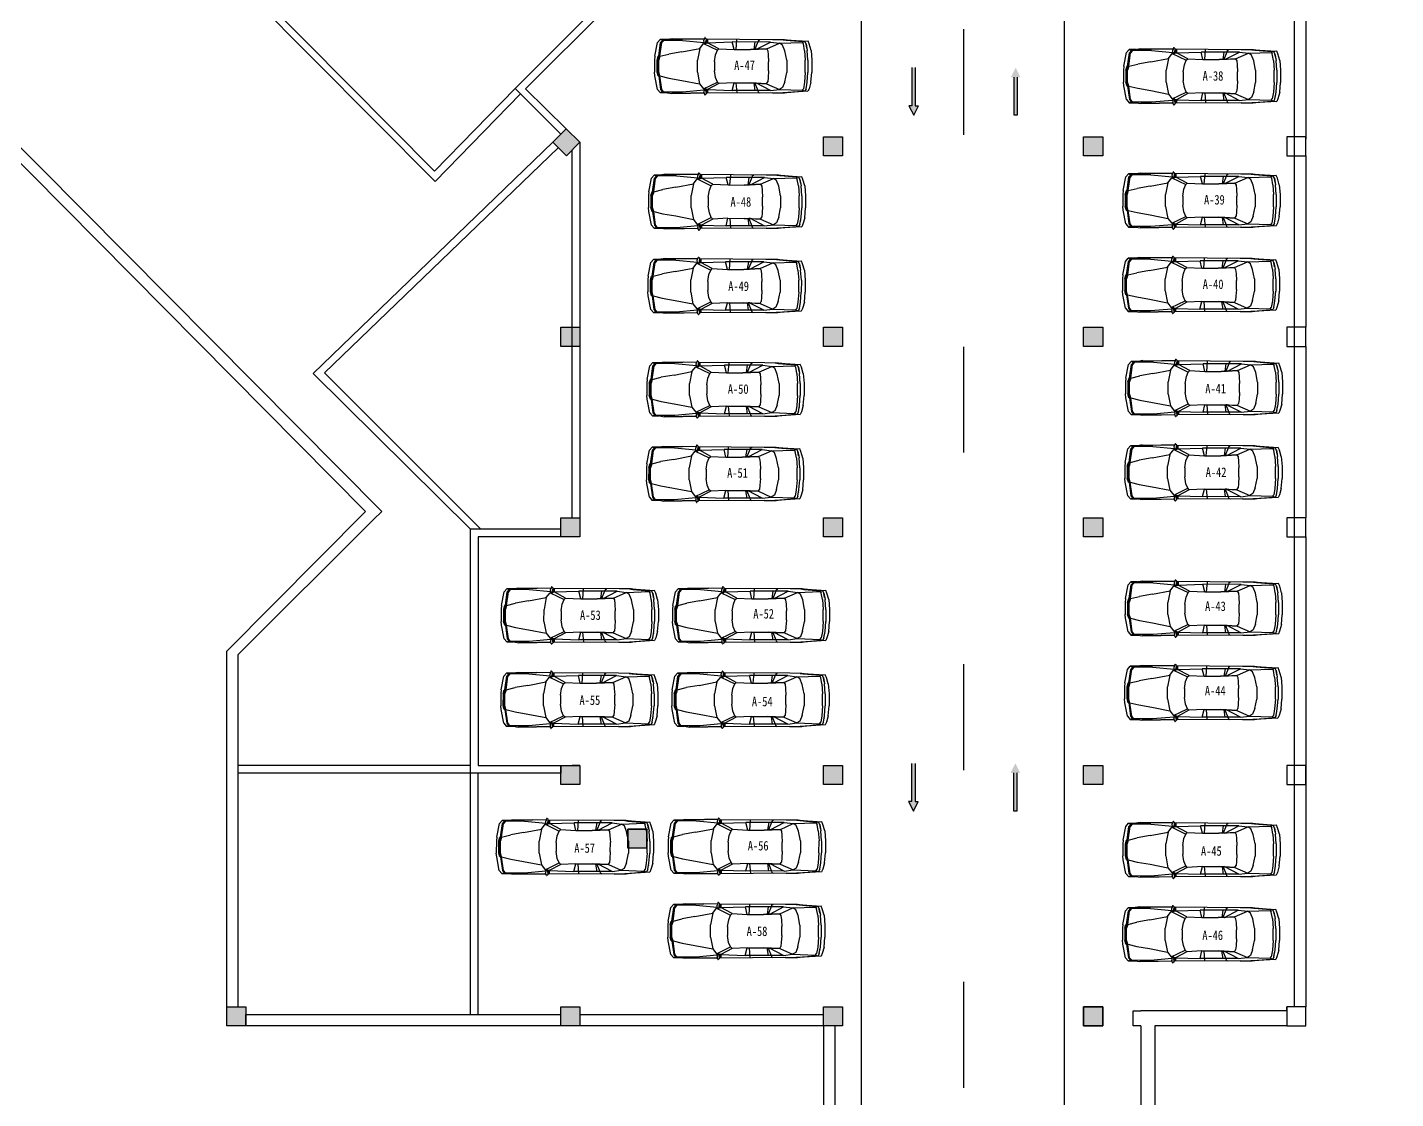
# Model space of a CAD drawing. Extents: x -266505272703 to 7385419, y -354256 to 107640740655.
# Drawn here: x 3682975 to 3726089, y -51421 to -17689 of the extents above; entities that cross this region are included whole.
import ezdxf

# ---------------------------------------------------------------- set-up
doc = ezdxf.new("R2010")
doc.units = 0
doc.header["$LTSCALE"] = 1000
for name, color, linetype in [('jb1', 42, 'Continuous'), ('PUB_TEXT', 7, 'Continuous'), ('QC', 8, 'Continuous'), ('ROOF', 4, 'Continuous'), ('图框', 6, 'Continuous'), ('红线', 1, 'Continuous')]:
    doc.layers.add(name, color=color, linetype=linetype)
doc.styles.get("Standard").update_dxf_attribs({"font": 'rs.shx', "bigfont": 'hztxt.shx'})
doc.styles.add('STYLE2', font='NSimSun.ttf', dxfattribs={"width": 0.8})

# ---------------------------------------------------------------- blocks, each defined once
blk = doc.blocks.new('M_F27')
for p, q in [((984, 905), (1020, 939)), ((1036, 935), (1062, 857)), ((-2489, 522), (-2514, 196)), ((-2489, 522), (-2426, 736)), ((-2426, 736), (-2389, 824)), ((-2389, 824), (-1610, 874)), ((-2389, 824), (-1560, 874)), ((-2264, 812), (-2389, 824)), ((-2364, 522), (-2389, 196)), ((-2326, 736), (-2364, 522)), ((-2326, 736), (-2351, 596)), ((-2351, 594), (-2351, 596)), ((-2326, 736), (-2288, 811)), ((-2301, 196), (-2276, 522)), ((-2200, 786), (-2288, 811)), ((-2276, 522), (-2238, 736)), ((-2200, 786), (-2238, 736)), ((-1560, 874), (-2212, 815)), ((-2208, 815), (-2211, 814)), ((-1660, 862), (-2208, 815)), ((-1446, 761), (-2200, 786)), ((-1622, 510), (-1685, 196)), ((-1560, 874), (-1660, 862)), ((-1622, 510), (-1547, 698)), ((-1617, 869), (-1620, 866)), ((-1208, 874), (-1610, 874)), ((-1547, 698), (-1446, 761)), ((-1145, 799), (-1446, 761)), ((-1019, 572), (-1446, 761)), ((-1208, 874), (980, 889)), ((-1145, 799), (-682, 557)), ((-1145, 799), (124, 799)), ((-1070, 371), (-1057, 510)), ((-1019, 572), (-1057, 510)), ((-680, 556), (-1019, 572)), ((-1019, 572), (-479, 547)), ((-743, 849), (-793, 874)), ((-730, 799), (-743, 849)), ((-630, 555), (-730, 799)), ((-680, 556), (-630, 555)), ((-642, 799), (-605, 554)), ((-605, 554), (-630, 555)), ((-479, 547), (-605, 554)), ((61, 547), (-479, 547)), ((-2, 547), (-27, 877)), ((124, 799), (61, 547)), ((61, 547), (564, 572)), ((941, 773), (124, 799)), ((564, 572), (941, 773)), ((564, 572), (614, 522)), ((1079, 748), (614, 522)), ((614, 522), (677, 371)), ((941, 773), (941, 874)), ((983, 777), (941, 773)), ((941, 773), (987, 765)), ((980, 902), (995, 790)), ((980, 790), (980, 898)), ((995, 790), (980, 790)), ((980, 790), (992, 746)), ((992, 746), (1021, 747)), ((995, 790), (1022, 746)), ((1022, 748), (995, 790)), ((1021, 747), (1022, 748)), ((1053, 768), (1022, 746)), ((1036, 756), (1079, 748)), ((1051, 889), (1497, 893)), ((1057, 776), (1062, 857)), ((1770, 849), (1058, 784)), ((1204, 585), (1079, 748)), ((1795, 472), (1204, 585)), ((1280, 196), (1204, 585)), ((1506, 899), (2121, 899)), ((2461, 849), (1770, 849)), ((2222, 397), (1795, 472)), ((2272, 876), (2121, 899)), ((2272, 876), (2272, 874)), ((2437, 851), (2272, 876)), ((2511, 874), (2287, 874)), ((2398, 849), (2461, 773)), ((2437, 850), (2433, 851)), ((2498, 773), (2436, 849)), ((2511, 874), (2450, 850)), ((2461, 773), (2523, 321)), ((2561, 321), (2498, 773)), ((2599, 773), (2511, 874)), ((2599, 773), (2687, 321)), ((-2514, -206), (-2514, 196)), ((-2389, -206), (-2389, 196)), ((-2301, 196), (-2301, -206)), ((-1685, -206), (-1685, 196)), ((-1082, 145), (-1070, 371)), ((-1082, 145), (-1082, -156)), ((677, 371), (714, 145)), ((714, -156), (714, 145)), ((1280, 196), (1280, -206)), ((2523, 321), (2222, 397)), ((2523, 321), (2586, 321)), ((2523, 321), (2561, 196)), ((2580, 196), (2542, 321)), ((2561, 196), (2561, -206)), ((2611, 196), (2574, 321)), ((2580, 321), (2618, 196)), ((2580, 196), (2580, -206)), ((2611, 196), (2611, -206)), ((2618, -206), (2618, 196)), ((2687, 321), (2699, 196)), ((2699, -206), (2699, 196)), ((-2489, -533), (-2514, -206)), ((-2389, -206), (-2364, -533)), ((-2276, -533), (-2301, -206)), ((-1685, -206), (-1622, -520)), ((-1070, -382), (-1082, -156)), ((-1057, -520), (-1070, -382)), ((677, -382), (614, -533)), ((714, -156), (677, -382)), ((1204, -596), (1280, -206)), ((1795, -483), (2222, -407)), ((2523, -332), (2222, -407)), ((2523, -332), (2461, -784)), ((2561, -332), (2498, -784)), ((2523, -332), (2561, -206)), ((2586, -332), (2523, -332)), ((2580, -206), (2542, -332)), ((2618, -6), (2561, -6)), ((2574, -332), (2611, -206)), ((2618, -206), (2580, -332)), ((2687, -332), (2599, -784)), ((2687, -332), (2699, -206)), ((-2489, -533), (-2426, -747)), ((-2426, -747), (-2389, -835)), ((-2389, -835), (-2264, -823)), ((-1560, -885), (-2389, -835)), ((-1610, -885), (-2389, -835)), ((-2326, -747), (-2364, -533)), ((-2351, -607), (-2351, -605)), ((-2351, -607), (-2326, -747)), ((-2326, -747), (-2288, -822)), ((-2288, -822), (-2200, -797)), ((-2276, -533), (-2238, -747)), ((-2200, -797), (-2238, -747)), ((-2212, -826), (-1560, -885)), ((-2208, -826), (-2211, -825)), ((-1660, -872), (-2208, -826)), ((-1446, -772), (-2200, -797)), ((-1560, -885), (-1660, -872)), ((-1622, -520), (-1547, -709)), ((-1621, -877), (-1617, -880)), ((-1610, -885), (-1208, -885)), ((-1547, -709), (-1446, -772)), ((-1019, -583), (-1446, -772)), ((-1145, -809), (-1446, -772)), ((-1208, -885), (980, -900)), ((-682, -568), (-1145, -809)), ((-1145, -809), (124, -809)), ((-1019, -583), (-1057, -520)), ((-479, -558), (-1019, -583)), ((-1019, -583), (-680, -567)), ((-743, -860), (-793, -885)), ((-743, -860), (-730, -809)), ((-730, -809), (-630, -566)), ((-680, -567), (-682, -568)), ((-680, -567), (-630, -566)), ((-605, -565), (-642, -809)), ((-630, -566), (-605, -565)), ((-605, -565), (-479, -558)), ((61, -558), (-479, -558)), ((-2, -558), (-27, -884)), ((61, -558), (124, -809)), ((564, -583), (61, -558)), ((941, -784), (124, -809)), ((614, -533), (564, -583)), ((564, -583), (941, -784)), ((1079, -759), (614, -533)), ((987, -776), (941, -784)), ((983, -788), (941, -784)), ((941, -885), (941, -784)), ((992, -757), (980, -800)), ((995, -800), (980, -800)), ((995, -800), (980, -913)), ((980, -909), (980, -800)), ((992, -757), (1021, -758)), ((995, -800), (1022, -757)), ((1022, -758), (995, -800)), ((1021, -758), (1022, -758)), ((1022, -757), (1053, -779)), ((1036, -767), (1079, -759)), ((1036, -946), (1062, -867)), ((1051, -901), (1497, -904)), ((1057, -787), (1062, -867)), ((1770, -860), (1058, -795)), ((1204, -596), (1079, -759)), ((1795, -483), (1204, -596)), ((1770, -860), (2461, -860)), ((2121, -910), (2272, -887)), ((2270, -887), (2121, -910)), ((2437, -861), (2272, -887)), ((2272, -885), (2272, -887)), ((2285, -885), (2511, -885)), ((2398, -860), (2461, -784)), ((2436, -860), (2498, -784)), ((2437, -861), (2436, -860)), ((2450, -861), (2511, -885)), ((2599, -784), (2511, -885)), ((984, -916), (1020, -950)), ((2121, -910), (1506, -910))]:
    blk.add_line(p, q)
for centre, start, end in [((1027, 932), 18.1573, 132.965), ((990, 898), 132.965, 179.7454), ((1047, 776), 305.1542, 356.8636), ((1047, -787), 3.1798, 54.8458), ((990, -909), 180.2546, 227.035), ((1027, -942), 227.035, 341.8427)]:
    blk.add_arc(centre, 10, start, end)
at = {"width": 0.8, "flags": 9}
for tag in ['XSIZE', 'YSIZE']:
    blk.add_attdef(tag, (0, 0), '', height=0.5, dxfattribs=at)

msp = doc.modelspace()

# ---------------------------------------------------------------- hatches: boundary and pattern name
at = {"layer": 'jb1', "linetype": 'ByBlock'}
h = msp.add_hatch(color=256, dxfattribs=at)
h.paths.add_polyline_path([(3207028, 61244), (3207028, -349256), (3784028, -349256), (3784028, 61244)], flags=16)
h.paths.add_polyline_path([(3194528, -354256), (3194528, 66244), (3789028, 66244), (3789028, -354256)])
h.paths.add_polyline_path([(3205987, -18360), (3205987, -12971), (3203126, -12971), (3203126, -18360)], flags=24)
h.paths.add_polyline_path([(3201099, -18348), (3201099, -12948), (3198270, -12948), (3198270, -18348)], flags=24)
edge = h.paths.add_edge_path(flags=16)
edge.add_line((3207028, 61244), (3197028, 61244))
edge.add_line((3197028, 61244), (3197028, -23256))
edge.add_line((3197028, -23256), (3207028, -23256))
edge = h.paths.add_edge_path(flags=16)
edge.add_line((3202028, 61244), (3202028, -18256))
h.paths.add_polyline_path([(3201021, -22371), (3201021, -20286), (3198223, -20286), (3198223, -22371)], flags=24)
h.paths.add_polyline_path([(3205457, -22424), (3205457, -20318), (3202722, -20318), (3202722, -22424)], flags=24)
edge = h.paths.add_edge_path(flags=0)
edge.add_line((3197028, -18256), (3207028, -18256))
edge = h.paths.add_edge_path(flags=0)
edge.add_line((3197028, -10756), (3207028, -10756))
edge = h.paths.add_edge_path(flags=0)
edge.add_line((3197028, 744), (3207028, 744))
h.paths.add_polyline_path([(3205940, 8359), (3205940, 13623), (3203017, 13623), (3203017, 8359)], flags=24)
h.paths.add_polyline_path([(3200990, 8419), (3200990, 12965), (3198161, 12965), (3198161, 8419)], flags=24)
edge = h.paths.add_edge_path(flags=0)
edge.add_line((3197028, 8244), (3207028, 8244))
edge = h.paths.add_edge_path(flags=0)
edge.add_line((3197028, 15744), (3207028, 15744))
h.paths.add_polyline_path([(3201180, 34865), (3201180, 40170), (3198382, 40170), (3198382, 34865)], flags=24)
h.paths.add_polyline_path([(3205969, 34786), (3205969, 39997), (3203329, 39997), (3203329, 34786)], flags=24)
edge = h.paths.add_edge_path(flags=0)
edge.add_line((3197028, 27244), (3207028, 27244))
edge = h.paths.add_edge_path(flags=0)
edge.add_line((3197028, 34744), (3207028, 34744))
edge = h.paths.add_edge_path(flags=0)
edge.add_line((3197028, 42244), (3207028, 42244))
edge = h.paths.add_edge_path(flags=0)
edge.add_line((3197028, 53744), (3207028, 53744))
edge = h.paths.add_edge_path(flags=0)
edge.add_line((3504528, -349256), (3504528, -335256))
edge.add_line((3504528, -335256), (3784028, -335256))
edge = h.paths.add_edge_path(flags=0)
edge.add_line((3580028, -344756), (3670028, -344756))
edge = h.paths.add_edge_path(flags=0)
edge.add_line((3580028, -340256), (3670028, -340256))
h.paths.add_polyline_path([(3580921, -339322), (3586279, -339322), (3586279, -336555), (3580921, -336555)], flags=8)
h.paths.add_polyline_path([(3581167, -348327), (3586242, -348327), (3586242, -345529), (3581167, -345529)], flags=8)
edge = h.paths.add_edge_path(flags=0)
edge.add_line((3511834, -341564), (3511834, -341020))
edge = h.paths.add_edge_path(flags=0)
edge.add_line((3518840, -341020), (3518840, -341564))
edge = h.paths.add_edge_path(flags=0)
edge.add_line((3517008, -341564), (3517008, -341020))
edge = h.paths.add_edge_path(flags=0)
edge.add_arc((3515337, -341290), 439, 0, 360)
edge = h.paths.add_edge_path(flags=0)
edge.add_arc((3515337, -341290), 952, 0, 360)
edge = h.paths.add_edge_path(flags=0)
edge.add_line((3513691, -341020), (3513691, -341564))
edge = h.paths.add_edge_path(flags=0)
edge.add_line((3580028, -349256), (3580028, -335256))
h.paths.add_polyline_path([(3528821, -347040), (3562658, -347040), (3562658, -344592), (3528821, -344592)], flags=8)
edge = h.paths.add_edge_path(flags=0)
edge.add_arc((3514570, -346293), 254, 23.8671, 164.0253)
edge = h.paths.add_edge_path(flags=0)
edge.add_line((3514326, -346552), (3514326, -346775))
edge.add_line((3514326, -346775), (3514216, -346775))
edge.add_line((3514216, -346775), (3514216, -346328))
edge = h.paths.add_edge_path(flags=0)
edge.add_line((3514216, -346258), (3514216, -345945))
edge.add_line((3514216, -345945), (3514326, -345945))
edge.add_line((3514326, -345945), (3514326, -346034))
edge = h.paths.add_edge_path(flags=0)
edge.add_line((3513019, -343617), (3515077, -343617))
edge = h.paths.add_edge_path(flags=0)
edge.add_line((3515077, -344162), (3513019, -344162))
edge = h.paths.add_edge_path(flags=0)
edge.add_line((3513019, -341564), (3513019, -343617))
edge = h.paths.add_edge_path(flags=0)
edge.add_line((3512499, -343617), (3512499, -341564))
edge = h.paths.add_edge_path(flags=0)
edge.add_line((3513019, -344830), (3512499, -344830))
h.paths.add_polyline_path([(3512811, -345945), (3512918, -345945), (3512918, -346778), (3512811, -346778)], flags=0)
h.paths.add_polyline_path([(3512802, -345680), (3512915, -345680), (3512915, -345855), (3512802, -345855)], flags=0)
edge = h.paths.add_edge_path(flags=0)
edge.add_line((3512499, -344830), (3512499, -344162))
edge = h.paths.add_edge_path(flags=0)
edge.add_line((3511834, -343617), (3512499, -343617))
edge = h.paths.add_edge_path(flags=0)
edge.add_line((3511834, -344162), (3511834, -343617))
edge = h.paths.add_edge_path(flags=0)
edge.add_line((3512499, -344162), (3511834, -344162))
edge = h.paths.add_edge_path(flags=0)
edge.add_line((3512484, -346058), (3512484, -346775))
edge.add_line((3512484, -346775), (3512370, -346775))
edge.add_line((3512370, -346775), (3512370, -346058))
edge = h.paths.add_edge_path(flags=0)
edge.add_line((3512370, -346058), (3512213, -346058))
edge.add_line((3512213, -346058), (3512213, -345948))
edge.add_line((3512213, -345948), (3512370, -345948))
edge = h.paths.add_edge_path(flags=0)
edge.add_line((3512370, -345948), (3512370, -345683))
edge.add_line((3512370, -345683), (3512484, -345683))
edge.add_line((3512484, -345683), (3512484, -345948))
edge = h.paths.add_edge_path(flags=0)
edge.add_line((3512484, -345948), (3512641, -345948))
edge.add_line((3512641, -345948), (3512641, -346058))
edge.add_line((3512641, -346058), (3512484, -346058))
edge = h.paths.add_edge_path(flags=0)
edge.add_line((3513019, -344162), (3513019, -344830))
edge = h.paths.add_edge_path(flags=0)
edge.add_arc((3514570, -346293), 356, 174.3933, 185.6067)
edge = h.paths.add_edge_path(flags=0)
edge.add_arc((3513552, -346367), 312, 10.9739, 349.0261)
edge = h.paths.add_edge_path(flags=0)
edge.add_line((3513859, -346308), (3513859, -346427))
edge = h.paths.add_edge_path(flags=0)
edge.add_arc((3513552, -346367), 428, 44.2885, 315.7115)
edge = h.paths.add_edge_path(flags=0)
edge.add_line((3513859, -346068), (3513859, -345945))
edge.add_line((3513859, -345945), (3513978, -345945))
edge.add_line((3513978, -345945), (3513978, -346781))
edge.add_line((3513978, -346781), (3513859, -346781))
edge.add_line((3513859, -346781), (3513859, -346666))
edge = h.paths.add_edge_path(flags=0)
edge.add_line((3512499, -341564), (3511834, -341564))
edge = h.paths.add_edge_path(flags=0)
edge.add_line((3513691, -341564), (3513019, -341564))
edge = h.paths.add_edge_path(flags=0)
edge.add_line((3518197, -341564), (3518197, -343617))
edge = h.paths.add_edge_path(flags=0)
edge.add_line((3517677, -343617), (3517677, -341564))
edge = h.paths.add_edge_path(flags=0)
edge.add_line((3518865, -344162), (3518197, -344162))
edge = h.paths.add_edge_path(flags=0)
edge.add_line((3518197, -343617), (3518865, -343617))
edge = h.paths.add_edge_path(flags=0)
edge.add_line((3518197, -344162), (3518197, -344830))
edge = h.paths.add_edge_path(flags=0)
edge.add_line((3518865, -343617), (3518865, -344162))
edge = h.paths.add_edge_path(flags=0)
edge.add_line((3515597, -342974), (3515597, -343617))
edge = h.paths.add_edge_path(flags=0)
edge.add_line((3515077, -342974), (3515597, -342974))
edge = h.paths.add_edge_path(flags=0)
edge.add_line((3515077, -343617), (3515077, -342974))
edge = h.paths.add_edge_path(flags=0)
edge.add_line((3515597, -343617), (3517677, -343617))
edge = h.paths.add_edge_path(flags=0)
edge.add_line((3517677, -344830), (3517677, -344162))
edge = h.paths.add_edge_path(flags=0)
edge.add_line((3517677, -344162), (3515597, -344162))
edge = h.paths.add_edge_path(flags=0)
edge.add_line((3515077, -344805), (3515077, -344162))
edge = h.paths.add_edge_path(flags=0)
edge.add_line((3515597, -344805), (3515077, -344805))
edge = h.paths.add_edge_path(flags=0)
edge.add_line((3515597, -344162), (3515597, -344805))
edge = h.paths.add_edge_path(flags=0)
edge.add_line((3518197, -344830), (3517677, -344830))
edge = h.paths.add_edge_path(flags=0)
edge.add_arc((3518301, -346289), 254, 23.8671, 164.0253)
edge = h.paths.add_edge_path(flags=0)
edge.add_line((3518057, -346219), (3518057, -346359))
edge = h.paths.add_edge_path(flags=0)
edge.add_line((3518057, -346359), (3518057, -346548))
edge = h.paths.add_edge_path(flags=0)
edge.add_line((3518057, -346548), (3518057, -346771))
edge.add_line((3518057, -346771), (3517947, -346771))
edge.add_line((3517947, -346771), (3517947, -346324))
edge = h.paths.add_edge_path(flags=0)
edge.add_arc((3518301, -346289), 356, 174.3933, 185.6067)
edge = h.paths.add_edge_path(flags=0)
edge.add_line((3517947, -346255), (3517947, -345941))
edge.add_line((3517947, -345941), (3518057, -345941))
edge.add_line((3518057, -345941), (3518057, -346030))
edge = h.paths.add_edge_path(flags=0)
edge.add_arc((3518301, -346289), 356, 11.9054, 133.2969)
edge = h.paths.add_edge_path(flags=0)
edge.add_line((3518649, -346216), (3518649, -346771))
edge.add_line((3518649, -346771), (3518533, -346771))
edge.add_line((3518533, -346771), (3518533, -346559))
edge = h.paths.add_edge_path(flags=0)
edge.add_line((3518533, -346392), (3518533, -346559))
edge = h.paths.add_edge_path(flags=0)
edge.add_line((3518533, -346392), (3518533, -346187))
edge = h.paths.add_edge_path(flags=0)
edge.add_arc((3517283, -346363), 312, 10.9739, 349.0261)
edge = h.paths.add_edge_path(flags=0)
edge.add_line((3517590, -346304), (3517590, -346423))
edge = h.paths.add_edge_path(flags=0)
edge.add_arc((3517283, -346363), 428, 44.2885, 315.7115)
edge = h.paths.add_edge_path(flags=0)
edge.add_line((3517590, -346064), (3517590, -345941))
edge.add_line((3517590, -345941), (3517709, -345941))
edge.add_line((3517709, -345941), (3517709, -346777))
edge.add_line((3517709, -346777), (3517590, -346777))
edge.add_line((3517590, -346777), (3517590, -346663))
edge = h.paths.add_edge_path(flags=0)
edge.add_line((3516060, -346333), (3516060, -346166))
edge = h.paths.add_edge_path(flags=0)
edge.add_line((3516060, -346333), (3516060, -346538))
edge = h.paths.add_edge_path(flags=0)
edge.add_arc((3516292, -346436), 254, 203.8671, 344.0253)
edge = h.paths.add_edge_path(flags=0)
edge.add_line((3516537, -346505), (3516537, -346366))
edge = h.paths.add_edge_path(flags=0)
edge.add_line((3516537, -346366), (3516537, -346176))
edge = h.paths.add_edge_path(flags=0)
edge.add_line((3516537, -346176), (3516537, -345954))
edge.add_line((3516537, -345954), (3516647, -345954))
edge.add_line((3516647, -345954), (3516647, -346401))
edge = h.paths.add_edge_path(flags=0)
edge.add_arc((3516292, -346436), 356, 354.3933, 365.6067)
edge = h.paths.add_edge_path(flags=0)
edge.add_line((3516647, -346470), (3516647, -346784))
edge.add_line((3516647, -346784), (3516537, -346784))
edge.add_line((3516537, -346784), (3516537, -346695))
edge = h.paths.add_edge_path(flags=0)
edge.add_arc((3516292, -346436), 356, 191.9054, 313.2969)
edge = h.paths.add_edge_path(flags=0)
edge.add_line((3515944, -346509), (3515944, -345954))
edge.add_line((3515944, -345954), (3516060, -345954))
edge.add_line((3516060, -345954), (3516060, -346166))
h.paths.add_polyline_path([(3515258, -347039), (3515371, -346773), (3515050, -345951), (3515179, -345951), (3515429, -346606), (3515696, -345947), (3515822, -345947), (3515379, -347039)], flags=0)
edge = h.paths.add_edge_path(flags=0)
edge.add_line((3514326, -346223), (3514326, -346363))
edge = h.paths.add_edge_path(flags=0)
edge.add_line((3514326, -346363), (3514326, -346552))
edge = h.paths.add_edge_path(flags=0)
edge.add_arc((3514570, -346293), 356, 11.9054, 133.2969)
edge = h.paths.add_edge_path(flags=0)
edge.add_line((3514918, -346220), (3514918, -346775))
edge.add_line((3514918, -346775), (3514802, -346775))
edge.add_line((3514802, -346775), (3514802, -346563))
edge = h.paths.add_edge_path(flags=0)
edge.add_line((3514802, -346396), (3514802, -346563))
edge = h.paths.add_edge_path(flags=0)
edge.add_line((3514802, -346396), (3514802, -346190))
edge = h.paths.add_edge_path(flags=0)
edge.add_line((3518840, -341564), (3518197, -341564))
edge = h.paths.add_edge_path(flags=0)
edge.add_line((3517677, -341564), (3517008, -341564))
h.paths.add_polyline_path([(3580874, -344098), (3586179, -344098), (3586179, -341300), (3580874, -341300)], flags=8)
edge = h.paths.add_edge_path(flags=0)
edge.add_line((3515077, -338991), (3513019, -338991))
edge = h.paths.add_edge_path(flags=0)
edge.add_line((3513019, -338447), (3515077, -338447))
edge = h.paths.add_edge_path(flags=0)
edge.add_line((3512499, -337779), (3513019, -337779))
edge = h.paths.add_edge_path(flags=0)
edge.add_line((3511834, -338447), (3512499, -338447))
edge = h.paths.add_edge_path(flags=0)
edge.add_line((3511834, -338991), (3511834, -338447))
edge = h.paths.add_edge_path(flags=0)
edge.add_line((3512499, -338991), (3511834, -338991))
edge = h.paths.add_edge_path(flags=0)
edge.add_line((3512499, -338447), (3512499, -337779))
edge = h.paths.add_edge_path(flags=0)
edge.add_line((3511834, -341020), (3512499, -341020))
edge = h.paths.add_edge_path(flags=0)
edge.add_line((3512499, -341020), (3512499, -338991))
edge = h.paths.add_edge_path(flags=0)
edge.add_line((3513019, -337779), (3513019, -338447))
edge = h.paths.add_edge_path(flags=0)
edge.add_line((3513019, -341020), (3513691, -341020))
edge = h.paths.add_edge_path(flags=0)
edge.add_line((3513019, -338991), (3513019, -341020))
edge = h.paths.add_edge_path(flags=0)
edge.add_line((3518865, -338991), (3518197, -338991))
edge = h.paths.add_edge_path(flags=0)
edge.add_line((3518197, -338447), (3518865, -338447))
edge = h.paths.add_edge_path(flags=0)
edge.add_line((3518197, -337779), (3518197, -338447))
edge = h.paths.add_edge_path(flags=0)
edge.add_line((3518865, -338447), (3518865, -338991))
edge = h.paths.add_edge_path(flags=0)
edge.add_line((3517677, -338991), (3515622, -338991))
edge = h.paths.add_edge_path(flags=0)
edge.add_line((3515077, -339634), (3515077, -338991))
edge = h.paths.add_edge_path(flags=0)
edge.add_line((3515622, -339634), (3515077, -339634))
edge = h.paths.add_edge_path(flags=0)
edge.add_line((3515622, -338991), (3515622, -339634))
edge = h.paths.add_edge_path(flags=0)
edge.add_line((3515622, -337804), (3515622, -338447))
edge = h.paths.add_edge_path(flags=0)
edge.add_line((3515077, -337804), (3515622, -337804))
edge = h.paths.add_edge_path(flags=0)
edge.add_line((3515077, -338447), (3515077, -337804))
edge = h.paths.add_edge_path(flags=0)
edge.add_line((3515622, -338447), (3517677, -338447))
edge = h.paths.add_edge_path(flags=0)
edge.add_line((3517677, -338447), (3517677, -337779))
edge = h.paths.add_edge_path(flags=0)
edge.add_line((3517677, -337779), (3518197, -337779))
edge = h.paths.add_edge_path(flags=0)
edge.add_line((3518197, -341020), (3518840, -341020))
edge = h.paths.add_edge_path(flags=0)
edge.add_line((3517008, -341020), (3517677, -341020))
edge = h.paths.add_edge_path(flags=0)
edge.add_line((3517677, -341020), (3517677, -338991))
edge = h.paths.add_edge_path(flags=0)
edge.add_line((3518197, -338991), (3518197, -341020))
h.paths.add_polyline_path([(3748525, -351778), (3760192, -351778), (3760192, -349903), (3748525, -349903)], flags=24)
edge = h.paths.add_edge_path(flags=0)
edge.add_line((3710028, -342256), (3784028, -342256))
edge = h.paths.add_edge_path(flags=0)
edge.add_line((3601028, -335256), (3601028, -349256))
edge = h.paths.add_edge_path(flags=0)
edge.add_line((3589528, -335256), (3589528, -349256))
edge = h.paths.add_edge_path(flags=0)
edge.add_line((3612528, -335256), (3612528, -349256))
edge = h.paths.add_edge_path(flags=0)
edge.add_line((3624028, -335256), (3624028, -349256))
edge = h.paths.add_edge_path(flags=0)
edge.add_line((3647028, -335256), (3647028, -349256))
edge = h.paths.add_edge_path(flags=0)
edge.add_line((3635528, -335256), (3635528, -349256))
edge = h.paths.add_edge_path(flags=0)
edge.add_line((3658528, -335256), (3658528, -349256))
edge = h.paths.add_edge_path(flags=0)
edge.add_line((3670028, -335256), (3670028, -349256))
h.paths.add_polyline_path([(3711053, -341578), (3716432, -341578), (3716432, -338749), (3711053, -338749)], flags=8)
edge = h.paths.add_edge_path(flags=0)
edge.add_line((3710028, -335256), (3710028, -349256))
edge = h.paths.add_edge_path(flags=0)
edge.add_line((3720028, -335256), (3720028, -349256))
h.paths.add_polyline_path([(3711079, -345640), (3716406, -345640), (3716406, -342968), (3711079, -342968)], flags=8)
h.paths.add_polyline_path([(3711053, -348311), (3716432, -348311), (3716432, -345482), (3711053, -345482)], flags=8)
h.paths.add_polyline_path([(3624911, -339311), (3632210, -339311), (3632210, -336482), (3624911, -336482)], flags=8)
h.paths.add_polyline_path([(3602005, -339364), (3609221, -339364), (3609221, -336472), (3602005, -336472)], flags=8)
h.paths.add_polyline_path([(3590516, -339353), (3597689, -339353), (3597689, -336524), (3590516, -336524)], flags=8)
h.paths.add_polyline_path([(3613157, -339384), (3619486, -339384), (3619486, -336493), (3613157, -336493)], flags=8)
h.paths.add_polyline_path([(3647932, -339290), (3655148, -339290), (3655148, -336587), (3647932, -336587)], flags=8)
h.paths.add_polyline_path([(3636077, -339384), (3642406, -339384), (3642406, -336493), (3636077, -336493)], flags=8)
h.paths.add_polyline_path([(3659500, -339327), (3666558, -339327), (3666558, -336529), (3659500, -336529)], flags=8)
h.paths.add_polyline_path([(3711074, -338940), (3716222, -338940), (3716222, -336236), (3711074, -336236)], flags=8)
edge = h.paths.add_edge_path(flags=0)
edge.add_line((3760028, -335256), (3760028, -349256))
edge = h.paths.add_edge_path(flags=0)
edge.add_line((3770028, -335256), (3770028, -349256))
h.paths.add_polyline_path([(3761611, -342149), (3766706, -342149), (3766706, -339414), (3761611, -339414)], flags=8)
h.paths.add_polyline_path([(3768122, -351862), (3777724, -351862), (3777724, -349980), (3768122, -349980)], flags=24)
edge = h.paths.add_edge_path(flags=0)
edge.add_line((3760028, -345756), (3784028, -345756))
h.paths.add_polyline_path([(3761437, -348959), (3766512, -348959), (3766512, -346162), (3761437, -346162)], flags=8)
h.paths.add_polyline_path([(3761482, -345773), (3766693, -345773), (3766693, -342881), (3761482, -342881)], flags=8)
edge = h.paths.add_edge_path(flags=0)
edge.add_line((3760028, -338756), (3784028, -338756))
h.paths.add_polyline_path([(3761355, -338711), (3766723, -338711), (3766723, -335787), (3761355, -335787)], flags=8)
h.paths.add_polyline_path([(3732909, -341175), (3744153, -341175), (3744153, -336791), (3732909, -336791)], flags=8)
h.paths.add_polyline_path([(3774282, -341950), (3776471, -341950), (3776471, -339865), (3774282, -339865)], flags=8)
h.paths.add_polyline_path([(3681133, -345871), (3701185, -345871), (3701185, -340511), (3681133, -340511)], flags=8)
h.paths.add_polyline_path([(3444535, -317388), (3497618, -317388), (3497618, -307471), (3444535, -307471)], flags=8)
for points in [[(3699533, -21308), (3699958, -21733), (3700383, -21308), (3699957, -20883)], [(3708058, -21733), (3708659, -21733), (3708659, -21132), (3708058, -21132)], [(3716258, -21733), (3716859, -21733), (3716859, -21132), (3716258, -21132)], [(3699781, -27733), (3700383, -27733), (3700383, -27132), (3699781, -27132)], [(3708058, -27733), (3708659, -27733), (3708659, -27132), (3708058, -27132)], [(3716258, -27733), (3716859, -27733), (3716859, -27132), (3716258, -27132)], [(3699781, -33733), (3700383, -33733), (3700383, -33132), (3699781, -33132)], [(3708058, -33733), (3708659, -33733), (3708659, -33132), (3708058, -33132)], [(3716258, -33733), (3716859, -33733), (3716859, -33132), (3716258, -33132)], [(3699781, -41533), (3700383, -41533), (3700383, -40932), (3699781, -40932)], [(3708058, -41533), (3708659, -41533), (3708659, -40932), (3708058, -40932)], [(3716258, -41533), (3716859, -41533), (3716859, -40932), (3716258, -40932)], [(3701898, -43534), (3702499, -43534), (3702499, -42934), (3701898, -42934)], [(3689257, -49134), (3689858, -49134), (3689858, -48534), (3689257, -48534)], [(3699781, -49134), (3700383, -49134), (3700383, -48534), (3699781, -48534)], [(3708058, -49134), (3708659, -49134), (3708659, -48534), (3708058, -48534)], [(3716258, -49134), (3716859, -49134), (3716859, -48534), (3716258, -48534)]]:
    msp.add_hatch(color=256, dxfattribs=at).paths.add_polyline_path(points)
at = {"layer": '图框', "linetype": 'ByBlock'}
for points in [[(3710854, -20157), (3710754, -20157), (3710904, -20457), (3711054, -20157), (3710954, -20157), (3710954, -18957), (3710854, -18957)], [(3714165, -19257), (3714265, -19257), (3714115, -18957), (3713965, -19257), (3714065, -19257), (3714065, -20457), (3714165, -20457)], [(3710844, -42065), (3710744, -42065), (3710894, -42365), (3711044, -42065), (3710944, -42065), (3710944, -40865), (3710844, -40865)], [(3714155, -41165), (3714255, -41165), (3714105, -40865), (3713955, -41165), (3714055, -41165), (3714055, -42365), (3714155, -42365)]]:
    msp.add_hatch(color=256, dxfattribs=at).paths.add_polyline_path(points)

# ---------------------------------------------------------------- linework, layer by layer
at = {"layer": 'jb1', "linetype": 'ByBlock'}
for p, q in [((3694140, -32933), (3667088, -5683)), ((3667019, -6101), (3693632, -32932)), ((3722898, -48534), (3722898, -15134)), ((3723258, -17333), (3723258, -21212)), ((3722658, -21133), (3722658, -21733)), ((3723258, -21133), (3722658, -21133)), ((3723258, -21733), (3723258, -21133)), ((3722658, -21733), (3723258, -21733)), ((3723258, -21733), (3723258, -27133)), ((3722658, -27133), (3722658, -27733)), ((3723258, -27133), (3722658, -27133)), ((3723258, -27733), (3723258, -27133)), ((3722658, -27733), (3723258, -27733)), ((3723258, -27733), (3723258, -33133)), ((3689257, -37334), (3693632, -32932)), ((3693885, -33188), (3689617, -37441)), ((3693885, -33188), (3694140, -32933)), ((3722658, -33133), (3722658, -33733)), ((3723258, -33133), (3722658, -33133)), ((3723258, -33733), (3723258, -33133)), ((3722658, -33733), (3723258, -33733)), ((3723258, -33733), (3723258, -42333)), ((3689257, -48534), (3689257, -37334)), ((3689617, -48529), (3689617, -37441)), ((3722658, -40933), (3722658, -41533)), ((3723258, -40933), (3722658, -40933)), ((3723258, -40734), (3723258, -48534)), ((3723258, -41533), (3723258, -40933)), ((3722658, -41533), (3723258, -41533)), ((3701898, -42934), (3701898, -43534)), ((3702498, -42934), (3701898, -42934)), ((3702498, -43534), (3702498, -42934)), ((3689257, -48534), (3689617, -48529)), ((3716258, -48534), (3716258, -49134)), ((3716858, -48534), (3716258, -48534)), ((3716858, -49134), (3716858, -48534)), ((3717818, -49134), (3717818, -48654)), ((3717818, -48654), (3718058, -48654)), ((3722658, -48654), (3718058, -48654)), ((3718058, -48654), (3718058, -48654)), ((3722658, -48534), (3722658, -49134)), ((3723258, -48534), (3722658, -48534)), ((3722658, -48654), (3722658, -48534)), ((3723258, -48534), (3722898, -48534)), ((3723258, -49134), (3723258, -48534)), ((3689858, -49134), (3689858, -48774)), ((3689858, -48774), (3699781, -48774)), ((3699658, -49134), (3689858, -49134)), ((3708058, -49134), (3699658, -49134)), ((3700383, -48774), (3708058, -48774)), ((3708058, -49134), (3708058, -51934)), ((3708418, -49134), (3708418, -51934)), ((3716258, -49134), (3716858, -49134)), ((3718058, -49134), (3717818, -49134)), ((3718058, -49134), (3718058, -51134)), ((3718058, -49134), (3718058, -51934)), ((3722658, -49134), (3718498, -49134)), ((3718498, -49134), (3718498, -51934)), ((3722658, -49134), (3723258, -49134))]:
    msp.add_line(p, q, dxfattribs=at)
for points in [[(3699957, -20883), (3700383, -21308), (3699958, -21733), (3699533, -21308)], [(3708058, -21132), (3708659, -21132), (3708659, -21733), (3708058, -21733)], [(3708058, -21132), (3708659, -21132), (3708659, -21733), (3708058, -21733)], [(3716258, -21132), (3716859, -21132), (3716859, -21733), (3716258, -21733)], [(3716258, -21132), (3716859, -21132), (3716859, -21733), (3716258, -21733)], [(3699781, -27132), (3700383, -27132), (3700383, -27733), (3699781, -27733)], [(3699781, -27132), (3700383, -27132), (3700383, -27733), (3699781, -27733)], [(3708058, -27132), (3708659, -27132), (3708659, -27733), (3708058, -27733)], [(3708058, -27132), (3708659, -27132), (3708659, -27733), (3708058, -27733)], [(3716258, -27132), (3716859, -27132), (3716859, -27733), (3716258, -27733)], [(3716258, -27132), (3716859, -27132), (3716859, -27733), (3716258, -27733)], [(3699781, -33132), (3700383, -33132), (3700383, -33733), (3699781, -33733)], [(3699781, -33132), (3700383, -33132), (3700383, -33733), (3699781, -33733)], [(3708058, -33132), (3708659, -33132), (3708659, -33733), (3708058, -33733)], [(3708058, -33132), (3708659, -33132), (3708659, -33733), (3708058, -33733)], [(3716258, -33132), (3716859, -33132), (3716859, -33733), (3716258, -33733)], [(3716258, -33132), (3716859, -33132), (3716859, -33733), (3716258, -33733)], [(3699781, -40932), (3700383, -40932), (3700383, -41533), (3699781, -41533)], [(3699781, -40932), (3700383, -40932), (3700383, -41533), (3699781, -41533)], [(3708058, -40932), (3708659, -40932), (3708659, -41533), (3708058, -41533)], [(3708058, -40932), (3708659, -40932), (3708659, -41533), (3708058, -41533)], [(3716258, -40932), (3716859, -40932), (3716859, -41533), (3716258, -41533)], [(3716258, -40932), (3716859, -40932), (3716859, -41533), (3716258, -41533)], [(3701898, -42934), (3702499, -42934), (3702499, -43534), (3701898, -43534)], [(3701898, -42934), (3702499, -42934), (3702499, -43534), (3701898, -43534)], [(3689257, -48534), (3689858, -48534), (3689858, -49134), (3689257, -49134)], [(3689257, -48534), (3689858, -48534), (3689858, -49134), (3689257, -49134)], [(3699781, -48534), (3700383, -48534), (3700383, -49134), (3699781, -49134)], [(3699781, -48534), (3700383, -48534), (3700383, -49134), (3699781, -49134)], [(3708058, -48534), (3708659, -48534), (3708659, -49134), (3708058, -49134)], [(3708058, -48534), (3708659, -48534), (3708659, -49134), (3708058, -49134)], [(3716258, -48534), (3716859, -48534), (3716859, -49134), (3716258, -49134)], [(3716258, -48534), (3716859, -48534), (3716859, -49134), (3716258, -49134)]]:
    msp.add_lwpolyline(points, close=True, dxfattribs=at)
at = {"layer": 'ROOF', "linetype": 'ByBlock'}
for p, q in [((3695801, -22219), (3680309, -6589)), ((3695823, -22545), (3680873, -7510)), ((3698345, -19611), (3700893, -17067)), ((3698669, -19626), (3701219, -17085)), ((3698345, -19611), (3695801, -22219)), ((3698514, -19780), (3695823, -22545)), ((3699788, -21053), (3698345, -19611)), ((3699957, -20883), (3698669, -19626)), ((3699957, -20883), (3699788, -21053)), ((3691978, -28592), (3699533, -21308)), ((3692336, -28571), (3699704, -21480)), ((3700143, -33132), (3700143, -21548)), ((3700383, -21308), (3700383, -33132)), ((3696941, -33493), (3691978, -28592)), ((3697268, -33493), (3692336, -28571)), ((3699781, -33493), (3696941, -33493)), ((3696941, -41172), (3696941, -33493)), ((3699781, -33733), (3699781, -33493)), ((3699781, -33733), (3697181, -33733)), ((3697181, -33733), (3697181, -40932)), ((3696941, -40932), (3689617, -40932)), ((3697181, -40932), (3699781, -40932)), ((3699781, -40932), (3699781, -41172)), ((3700383, -40932), (3700143, -40932)), ((3696941, -41172), (3689617, -41172)), ((3696941, -48774), (3696941, -41172)), ((3699781, -41172), (3696941, -41172)), ((3697181, -48774), (3697181, -41172))]:
    msp.add_line(p, q, dxfattribs=at)
at = {"layer": '图框', "linetype": 'ByBlock'}
for p, q in [((3710854, -20157), (3710854, -18957)), ((3710954, -18957), (3710954, -20157)), ((3714065, -20457), (3714065, -19257)), ((3714165, -19257), (3714165, -20457)), ((3710854, -20157), (3710754, -20157)), ((3710754, -20157), (3710904, -20457)), ((3710904, -20457), (3711054, -20157)), ((3710954, -20157), (3711054, -20157)), ((3714165, -20457), (3714065, -20457)), ((3710844, -42065), (3710844, -40865)), ((3710944, -40865), (3710944, -42065)), ((3714055, -42365), (3714055, -41165)), ((3714155, -41165), (3714155, -42365)), ((3710844, -42065), (3710744, -42065)), ((3710744, -42065), (3710894, -42365)), ((3710894, -42365), (3711044, -42065)), ((3710944, -42065), (3711044, -42065)), ((3714155, -42365), (3714055, -42365))]:
    msp.add_line(p, q, dxfattribs=at)
at = {"layer": '红线', "linetype": 'ByBlock'}
for p, q in [((3715658, -52021), (3715660, -14206)), ((3709259, -21132), (3709259, -17301)), ((3712472, -17743), (3712472, -21077)), ((3709259, -52136), (3709259, -21132)), ((3712472, -27743), (3712472, -31077)), ((3712472, -37743), (3712472, -41077)), ((3712472, -47743), (3712472, -51077))]:
    msp.add_line(p, q, dxfattribs=at)

# ---------------------------------------------------------------- block references
at = {"layer": 'QC', "xscale": 0.9500000003335646, "yscale": 0.9500000003317837, "zscale": 0.95, "rotation": 179.9289785963968}
for p in [(3705302, -18917), (3720076, -19233), (3705109, -23182), (3720058, -23148), (3705093, -25838), (3720042, -25804), (3705059, -29096), (3720138, -29050), (3705043, -31752), (3720121, -31706), (3700470, -36212), (3705863, -36212), (3720129, -35995), (3720113, -38651), (3700453, -38868), (3705847, -38868), (3700316, -43506), (3705733, -43494), (3720059, -43596), (3705716, -46150), (3720043, -46252)]:
    msp.add_blockref('M_F27', p, dxfattribs=at)

# ---------------------------------------------------------------- texts
at = {"layer": 'PUB_TEXT', "style": 'STYLE2', "width": 0.8}
for s, p in [('A-47', (3705246, -19032)), ('A-38', (3720007, -19367)), ('A-48', (3705130, -23335)), ('A-39', (3720051, -23266)), ('A-49', (3705059, -25988)), ('A-40', (3720011, -25927)), ('A-50', (3705047, -29227)), ('A-41', (3720091, -29214)), ('A-51', (3705025, -31868)), ('A-42', (3720104, -31846)), ('A-43', (3720084, -36066)), ('A-53', (3700388, -36347)), ('A-52', (3705848, -36303)), ('A-55', (3700373, -39024)), ('A-54', (3705804, -39068)), ('A-44', (3720078, -38726)), ('A-57', (3700208, -43680)), ('A-56', (3705676, -43606)), ('A-45', (3719954, -43773)), ('A-58', (3705639, -46301)), ('A-46', (3719997, -46427))]:
    msp.add_text(s, height=300, dxfattribs=at).set_placement(p)

doc.saveas('drawing.dxf')
